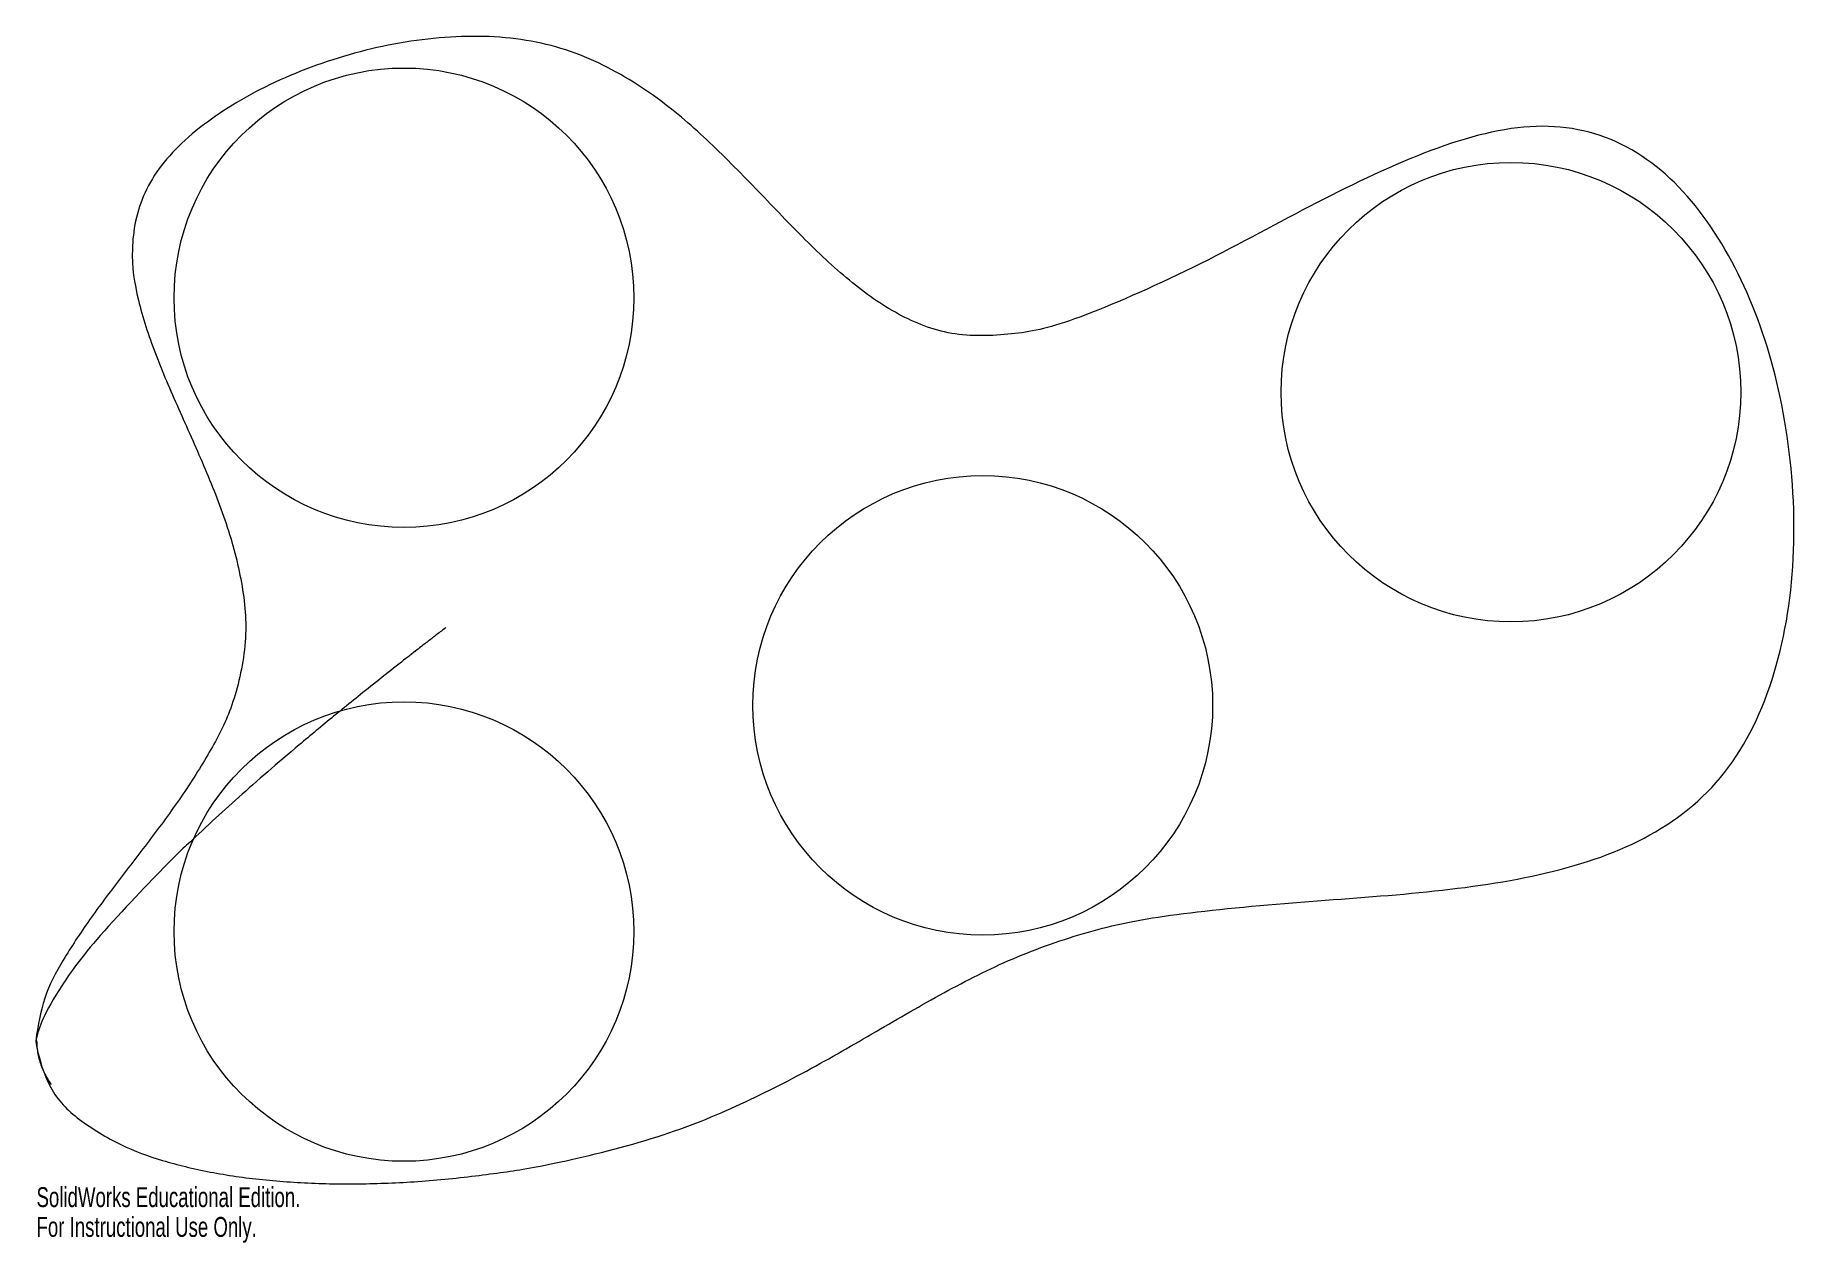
# Model space of a CAD drawing. Header units: inches. Extents: x 0 to 16.8, y 0.3 to 11.8.
import ezdxf

# ---------------------------------------------------------------- set-up
doc = ezdxf.new("R2010")
doc.units = ezdxf.units.IN
doc.header["$MEASUREMENT"] = 0
doc.styles.add('SLDTEXTSTYLE0', font='TXT', dxfattribs={"width": 0.7})

msp = doc.modelspace()

# ---------------------------------------------------------------- linework, layer by layer
at = {"color": 7, "linetype": 'Continuous', "lineweight": 15}
for centre in [(3.516, 9.33), (14.111, 8.426), (9.056, 5.427), (3.516, 3.261)]:
    msp.add_circle(centre, 2.2, dxfattribs=at)
msp.add_open_spline([(0, 2.23), (0, 2.077), (0.43, 0.625), (6.448, 0.624), (9.871, 4.176), (18.214, 2.683), (16.103, 14.141), (8.26, 6.663), (6.052, 12.991), (-1.144, 10.298), (3.917, 6.171), (-0.003, 3.17), (0, 2.23)], degree=3, knots=[-0.081741, 0, 0, 0, 0.013289, 0.132885, 0.22937, 0.356535, 0.505081, 0.620872, 0.725449, 0.8, 0.918259, 1, 1, 1, 1.013289], dxfattribs=at)

# ---------------------------------------------------------------- texts
at = {"color": 7, "linetype": 'Continuous', "char_height": 0.1903, "attachment_point": 1, "style": 'SLDTEXTSTYLE0'}
for s, insert in [('SolidWorks Educational Edition.', (0, 0.813)), ('For Instructional Use Only.', (0, 0.528))]:
    msp.add_mtext(s, dxfattribs=dict(at, insert=insert))

doc.saveas('drawing.dxf')
